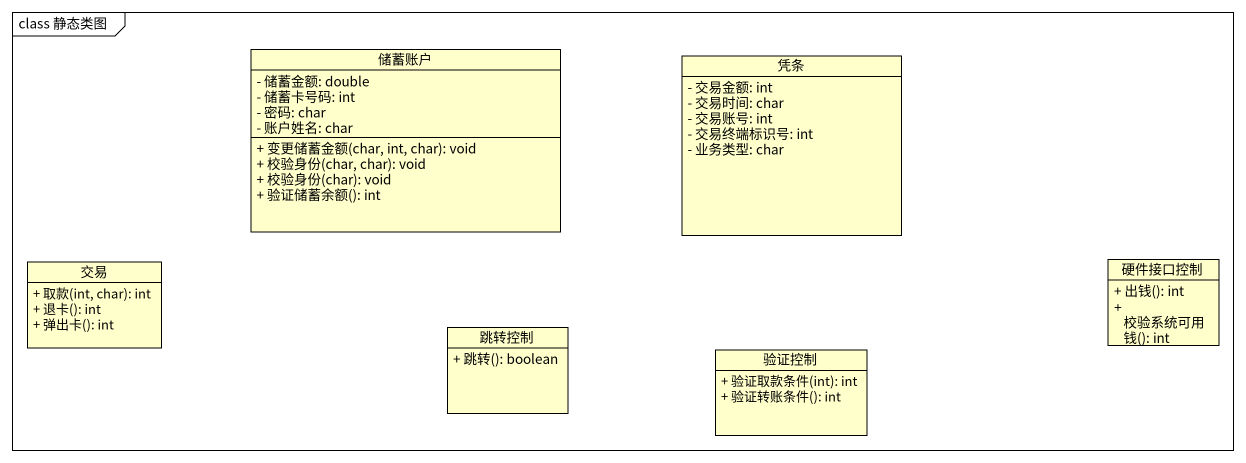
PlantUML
@startuml
mainframe class 静态类图
hide circle
hide empty members
skinparam classAttributeIconSize 0
class 储蓄账户 {
  - 储蓄金额: double
  - 储蓄卡号码: int
  - 密码: char
  - 账户姓名: char
  + 变更储蓄金额(char, int, char): void
  + 校验身份(char, char): void
  + 校验身份(char): void
  + 验证储蓄余额(): int
}
class 凭条 {
  - 交易金额: int
  - 交易时间: char
  - 交易账号: int
  - 交易终端标识号: int
  - 业务类型: char
}
class 交易 {
  + 取款(int, char): int
  + 退卡(): int
  + 弹出卡(): int
}
class 硬件接口控制 {
  + 出钱(): int
  + 校验系统可用钱(): int
}
class 跳转控制 {
  + 跳转(): boolean
}
class 验证控制 {
  + 验证取款条件(int): int
  + 验证转账条件(): int
}
@enduml
